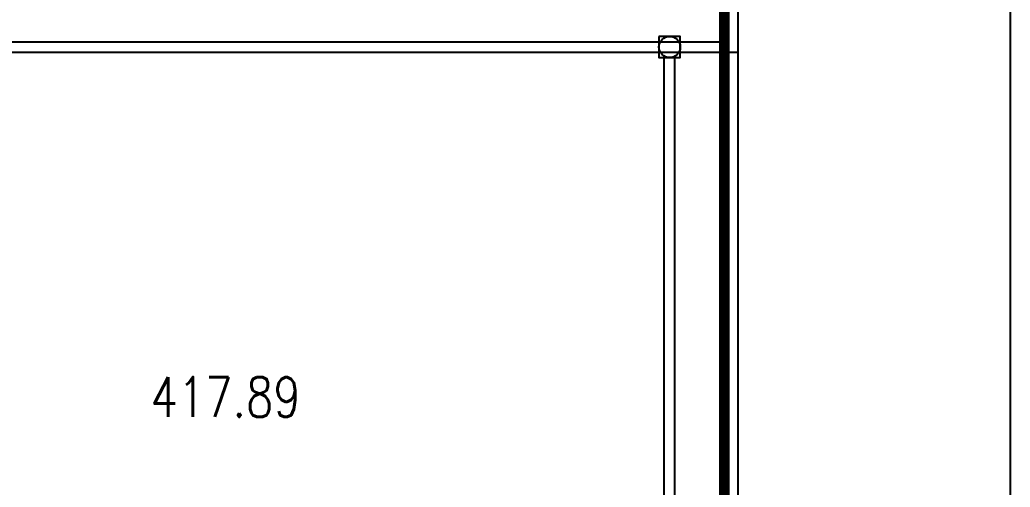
# Model space of a CAD drawing. Extents: x 1035948 to 1665131, y -158296 to 142149.
# Drawn here: x 1509326 to 1536195, y -25664 to -12976 of the extents above; entities that cross this region are included whole.
import ezdxf

# ---------------------------------------------------------------- set-up
doc = ezdxf.new("R2010")
doc.units = 0
doc.header["$LTSCALE"] = 200
doc.header["$MEASUREMENT"] = 0
doc.layers.get('0').update_dxf_attribs({"linetype": 'CONTINUOUS'})
for name, color, linetype in [('CH1', 7, 'CONTINUOUS'), ('LAYER1', 2, 'CONTINUOUS'), ('LH', 62, 'CONTINUOUS'), ('TXT', 3, 'CONTINUOUS'), ('院子', 140, 'CONTINUOUS')]:
    doc.layers.add(name, color=color, linetype=linetype)
doc.styles.add('DIM_FONT', font='SIMPLEX.shx', dxfattribs={"width": 0.8})

msp = doc.modelspace()

# ---------------------------------------------------------------- linework, layer by layer
msp.add_lwpolyline([(1262027.16905, 133703.72674), (1536194.78498, 133703.72674), (1536194.78498, -153296.27326), (1262027.16905, -153296.27326)], close=True)
at = {"layer": 'CH1'}
msp.add_lwpolyline([(1262027.16905, 133703.72674), (1536194.78498, 133703.72674), (1536194.78498, -153296.27326), (1262027.16905, -153296.27326)], close=True, dxfattribs=at)
at = {"layer": 'LAYER1'}
for p, q in [((1528442.90889, 7007.99523, -27056.10778), (1528442.90889, -13857.74546, -27056.10778)), ((1528442.90889, 7007.99523, -27056.10778), (1528442.90889, -13857.74546, -27056.10778)), ((1528442.90889, 7007.99523, -27056.10778), (1528442.90889, -13857.74546, -27056.10778)), ((1528442.90889, 7007.99523, -27056.10778), (1528442.90889, -152235.67917, -27056.10778)), ((1528802.90889, 7007.99523, -27056.10778), (1528802.90889, -13857.74546, -27056.10778)), ((1528802.90889, 7007.99523, -27056.10778), (1528802.90889, -13857.74546, -27056.10778)), ((1528802.90889, 7007.99523, -27056.10778), (1528802.90889, -13857.74546, -27056.10778)), ((1528802.90889, 7007.99523, -27056.10778), (1528802.90889, -152235.67917, -27056.10778))]:
    msp.add_line(p, q, dxfattribs=at)
at = {"layer": 'LH', "elevation": -27056.10778}
msp.add_lwpolyline([(1526666.90889, -13425.74546), (1526666.90889, -14001.74546), (1527242.90889, -14001.74546), (1527242.90889, -13425.74546)], close=True, dxfattribs=at)
msp.add_lwpolyline([(1526666.90889, -13425.74546), (1526666.90889, -14001.74546), (1527242.90889, -14001.74546), (1527242.90889, -13425.74546)], close=True, dxfattribs=at)
msp.add_lwpolyline([(1526666.90889, -13425.74546), (1526666.90889, -14001.74546), (1527242.90889, -14001.74546), (1527242.90889, -13425.74546)], close=True, dxfattribs=at)
at = {"layer": 'LH'}
msp.add_circle((1526954.90889, -13713.74546, -27056.10778), 288, dxfattribs=at)
msp.add_circle((1526954.90889, -13713.74546, -27056.10778), 288, dxfattribs=at)
msp.add_circle((1526954.90889, -13713.74546, -27056.10778), 288, dxfattribs=at)
at = {"layer": 'TXT', "ltscale": 20, "const_width": 288, "elevation": -27056.10778}
msp.add_lwpolyline([(1512710.09764, 103561.79359), (1512710.09764, 6647.99523), (1528442.90889, 6647.99523), (1528442.90889, -130473.89817), (1434938.01256, -130473.89817)], dxfattribs=at)
at = {"layer": '院子'}
for p, q in [((1503626.90889, -13569.74546, -27056.10778), (1528442.90889, -13569.74546, -27056.10778)), ((1503626.90889, -13569.74546, -27056.10778), (1526666.90889, -13569.74546, -27056.10778)), ((1503626.90889, -13569.74546, -27056.10778), (1526666.90889, -13569.74546, -27056.10778)), ((1503626.90889, -13569.74546, -27056.10778), (1528442.90889, -13569.74546, -27056.10778)), ((1503626.90889, -13569.74546, -27056.10778), (1526666.90889, -13569.74546, -27056.10778)), ((1503626.90889, -13569.74546, -27056.10778), (1528442.90889, -13569.74546, -27056.10778)), ((1503626.90889, -13857.74546, -27056.10778), (1528802.90889, -13857.74546, -27056.10778)), ((1503626.90889, -13857.74546, -27056.10778), (1526666.90889, -13857.74546, -27056.10778)), ((1503626.90889, -13857.74546, -27056.10778), (1526666.90889, -13857.74546, -27056.10778)), ((1503626.90889, -13857.74546, -27056.10778), (1528802.90889, -13857.74546, -27056.10778)), ((1503626.90889, -13857.74546, -27056.10778), (1526666.90889, -13857.74546, -27056.10778)), ((1503626.90889, -13857.74546, -27056.10778), (1528802.90889, -13857.74546, -27056.10778)), ((1526810.90889, -23558.13668, -27056.10778), (1526810.90889, -14001.74546, -27056.10778)), ((1526810.90889, -30069.74546, -27056.10778), (1526810.90889, -14001.74546, -27056.10778)), ((1526810.90889, -23558.13668, -27056.10778), (1526810.90889, -14001.74546, -27056.10778)), ((1527098.90889, -23558.13668, -27056.10778), (1527098.90889, -14001.74546, -27056.10778)), ((1527098.90889, -30069.74546, -27056.10778), (1527098.90889, -14001.74546, -27056.10778)), ((1527098.90889, -23558.13668, -27056.10778), (1527098.90889, -14001.74546, -27056.10778))]:
    msp.add_line(p, q, dxfattribs=at)

# ---------------------------------------------------------------- texts
at = {"color": 7, "linetype": 'ByBlock', "insert": (1514909.12041, -23215.27775), "char_height": 1080, "attachment_point": 5, "style": 'DIM_FONT'}
msp.add_mtext('417.89', dxfattribs=at)

doc.saveas('drawing.dxf')
